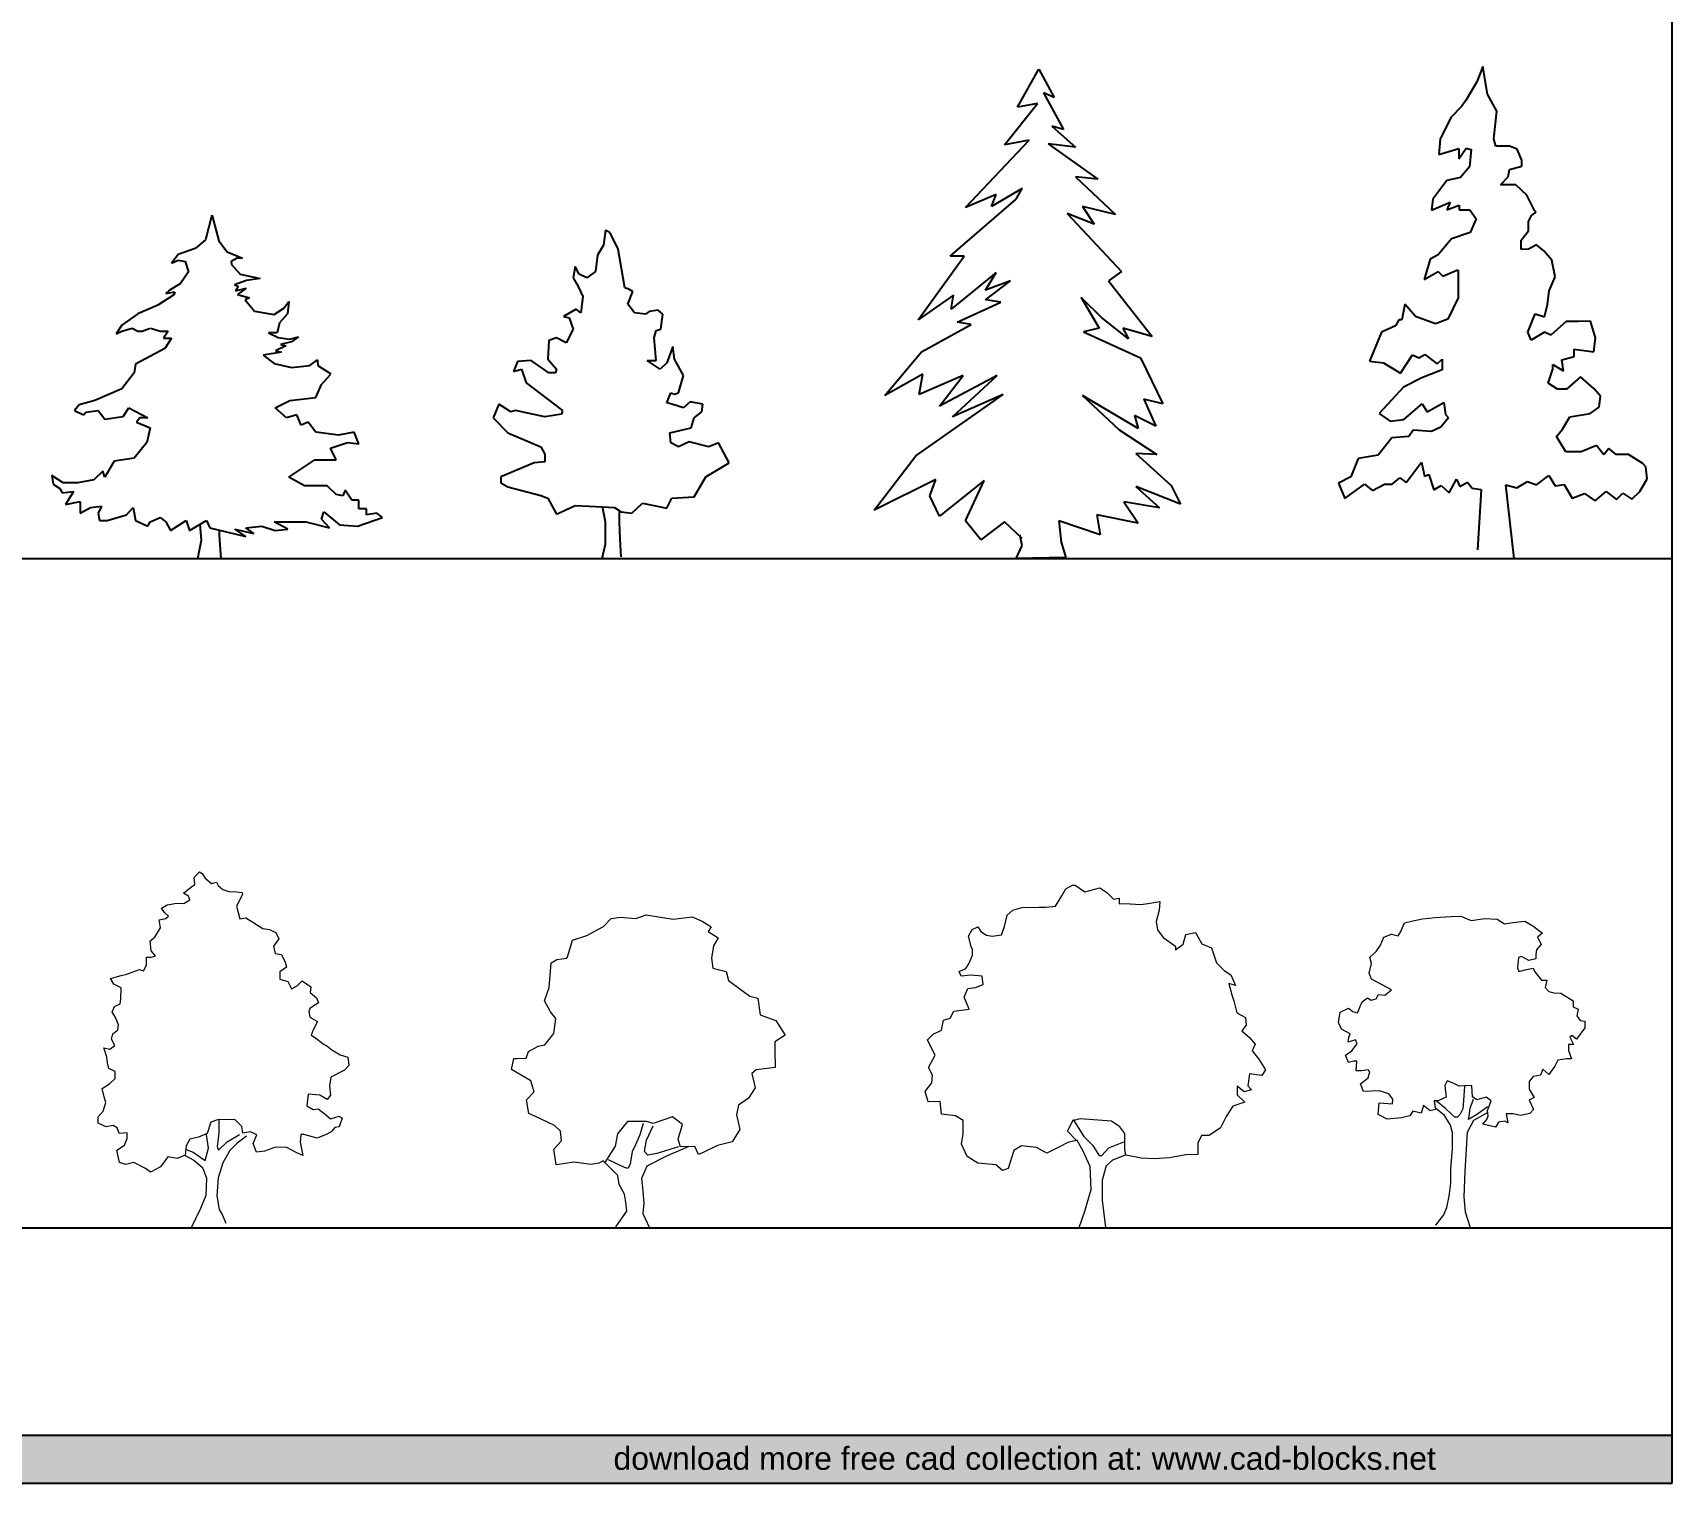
# Model space of a CAD drawing. Header units: millimetres. Extents: x 157249 to 320429, y 217580 to 295459.
# Drawn here: x 276411 to 320429, y 217580 to 256520 of the extents above; entities that cross this region are included whole.
import ezdxf

# ---------------------------------------------------------------- set-up
doc = ezdxf.new("R2010")
doc.units = ezdxf.units.MM
doc.layers.add('www.cad-blocks.net', color=7, linetype='Continuous')
doc.styles.get("Standard").update_dxf_attribs({"font": 'arial.ttf'})

# ---------------------------------------------------------------- blocks, each defined once
blk = doc.blocks.new('A$C7C416515')
for p, q in [((4293, 9224), (4118, 8556)), ((4302, 9200), (4476, 8530)), ((4118, 8556), (3846, 8323)), ((4476, 8530), (4703, 8239)), ((3391, 8168), (3210, 7935)), ((3210, 7935), (3391, 8013)), ((3846, 8323), (3391, 8168)), ((3391, 8013), (3573, 7974)), ((3573, 7974), (3664, 7702)), ((4703, 8239), (5118, 8067)), ((4971, 8067), (4810, 7981)), ((4810, 7981), (4824, 7896)), ((5118, 8067), (4971, 8067)), ((3664, 7702), (3452, 7391)), ((4824, 7896), (5051, 7638)), ((5051, 7638), (5587, 7518)), ((5587, 7518), (5225, 7467)), ((3270, 7081), (2846, 6809)), ((3149, 7197), (3058, 7120)), ((3058, 7120), (3301, 7159)), ((3452, 7391), (3149, 7197)), ((3301, 7159), (3270, 7081)), ((5225, 7467), (4904, 7347)), ((4904, 7347), (4998, 7312)), ((4998, 7312), (4931, 7192)), ((4931, 7192), (5212, 7261)), ((5212, 7261), (4984, 7089)), ((4984, 7089), (5306, 7003)), ((2846, 6809), (2301, 6576)), ((5306, 7003), (5185, 6952)), ((5185, 6952), (5440, 6643)), ((5440, 6643), (5961, 6557)), ((5961, 6557), (6229, 6729)), ((6229, 6729), (6363, 6900)), ((6350, 6815), (6323, 6574)), ((6363, 6900), (6350, 6815)), ((1877, 6266), (1726, 6033)), ((2301, 6576), (1877, 6266)), ((1877, 6110), (2150, 6188)), ((2150, 6188), (2301, 6110)), ((2422, 6110), (2634, 6188)), ((2650, 6192), (2907, 6110)), ((6109, 6334), (6042, 6060)), ((6323, 6574), (6109, 6334)), ((1726, 6033), (1877, 6110)), ((2301, 6110), (2422, 6110)), ((2907, 6110), (3119, 6110)), ((3119, 6110), (2998, 5916)), ((2998, 5916), (3210, 5916)), ((3210, 5916), (3028, 5645)), ((6042, 6060), (5814, 6060)), ((5814, 6060), (6069, 5940)), ((6069, 5940), (6376, 5888)), ((6430, 5819), (6135, 5751)), ((6135, 5751), (6283, 5717)), ((6376, 5888), (6617, 5957)), ((6617, 5957), (6430, 5819)), ((3028, 5645), (2241, 5218)), ((6162, 5545), (5667, 5459)), ((5667, 5459), (5961, 5236)), ((6283, 5717), (6002, 5579)), ((6002, 5579), (6162, 5545)), ((6925, 5185), (7126, 5339)), ((7126, 5339), (7139, 5185)), ((2210, 4985), (1877, 4558)), ((2241, 5218), (2210, 4985)), ((5961, 5236), (6430, 5133)), ((6430, 5133), (6925, 5185)), ((7139, 5185), (7487, 4962)), ((7237, 4674), (7479, 4946)), ((1877, 4558), (1151, 4247)), ((7085, 4325), (7237, 4674)), ((727, 4131), (606, 3975)), ((606, 3975), (848, 3859)), ((1151, 4247), (727, 4131)), ((908, 3937), (1242, 3975)), ((1242, 3975), (1423, 3742)), ((1908, 3820), (2059, 4053)), ((2059, 4053), (2574, 3781)), ((5995, 4053), (6389, 4247)), ((6298, 3781), (5995, 4053)), ((6389, 4247), (7085, 4325)), ((848, 3859), (908, 3937)), ((1423, 3742), (1908, 3820)), ((2362, 3781), (2271, 3665)), ((2271, 3665), (2634, 3510)), ((2574, 3781), (2362, 3781)), ((6571, 3859), (6298, 3781)), ((6692, 3587), (6571, 3859)), ((6874, 3665), (6692, 3587)), ((7085, 3393), (6874, 3665)), ((2544, 3121), (2210, 2694)), ((2634, 3510), (2544, 3121)), ((7691, 3315), (7085, 3393)), ((7479, 2966), (7933, 3121)), ((8115, 3393), (7691, 3315)), ((7933, 3121), (8236, 3083)), ((8236, 3083), (8115, 3393)), ((2210, 2694), (1665, 2617)), ((6359, 2190), (7055, 2656)), ((7055, 2656), (7631, 2656)), ((7631, 2656), (7479, 2966)), ((303, 2034), (0, 2228)), ((0, 2228), (30, 1996)), ((1363, 2345), (1120, 2112)), ((1423, 2190), (1363, 2345)), ((1665, 2617), (1423, 2190)), ((30, 1996), (212, 1879)), ((212, 1879), (272, 1763)), ((272, 1763), (575, 1802)), ((696, 2034), (303, 2034)), ((575, 1802), (363, 1452)), ((1120, 2112), (696, 2034)), ((6783, 1957), (6359, 2190)), ((7055, 1957), (6783, 1957)), ((7388, 1957), (7055, 1957)), ((7631, 1724), (7388, 1957)), ((7873, 1840), (7812, 1685)), ((8054, 1569), (7873, 1840)), ((363, 1452), (757, 1530)), ((757, 1530), (757, 1219)), ((757, 1219), (1030, 1374)), ((1030, 1374), (1332, 1413)), ((1332, 1413), (1242, 1219)), ((1998, 1180), (2180, 1374)), ((2180, 1374), (2241, 1025)), ((7812, 1685), (7631, 1724)), ((8236, 1569), (8054, 1569)), ((8236, 1336), (8236, 1569)), ((8448, 1336), (8236, 1336)), ((8448, 1180), (8448, 1336)), ((1242, 1219), (1272, 1025)), ((1272, 1025), (1484, 1025)), ((1484, 1025), (1998, 1180)), ((2241, 1025), (2574, 870)), ((2574, 870), (2634, 986)), ((2634, 986), (2907, 1103)), ((2907, 1103), (3058, 986)), ((3058, 986), (3179, 753)), ((3179, 753), (3603, 1025)), ((3603, 1025), (3694, 753)), ((3694, 753), (4148, 1025)), ((4010, 492), (3979, 914)), ((4148, 1025), (4239, 831)), ((6328, 792), (5965, 986)), ((5965, 986), (6813, 986)), ((6813, 986), (7449, 831)), ((7237, 1064), (7297, 1258)), ((7449, 831), (7237, 1064)), ((7297, 1258), (7721, 909)), ((7721, 909), (8206, 870)), ((8206, 870), (8872, 1103)), ((8721, 1219), (8448, 1180)), ((8872, 1103), (8721, 1219)), ((3914, 0), (4010, 492)), ((4239, 831), (5208, 598)), ((4496, 619), (4501, 767)), ((4545, 0), (4496, 619)), ((5208, 598), (4905, 792)), ((4905, 792), (5420, 676)), ((5208, 831), (5632, 870)), ((5420, 676), (5208, 831)), ((5632, 870), (5995, 753)), ((5995, 753), (6328, 792))]:
    blk.add_line(p, q)
blk = doc.blocks.new('A$C7A3D0619')
for p, q in [((3013, 8817), (2961, 8413)), ((3144, 8749), (3013, 8817)), ((2961, 8413), (2804, 8145)), ((3354, 8313), (3144, 8749)), ((2804, 8145), (2751, 7708)), ((3537, 7271), (3354, 8313)), ((2201, 7842), (2149, 7540)), ((2149, 7540), (2280, 7305)), ((2306, 7641), (2201, 7842)), ((2516, 7540), (2306, 7641)), ((2751, 7708), (2516, 7540)), ((2280, 7305), (2411, 7036)), ((3642, 7238), (3537, 7271)), ((3616, 6835), (3747, 7170)), ((3747, 7170), (3642, 7238)), ((2227, 6700), (1887, 6499)), ((2358, 6599), (2227, 6700)), ((2411, 7036), (2358, 6599)), ((3800, 6599), (3616, 6835)), ((4193, 6633), (4088, 6566)), ((4428, 6667), (4193, 6633)), ((4559, 6566), (4428, 6667)), ((1887, 6499), (2044, 6465)), ((2149, 6163), (1965, 5793)), ((2044, 6465), (2149, 6163)), ((4088, 6566), (3800, 6599)), ((4376, 6129), (4507, 6163)), ((4507, 6163), (4559, 6566)), ((1494, 5860), (1467, 5356)), ((1703, 5928), (1494, 5860)), ((1965, 5793), (1703, 5928)), ((4324, 5928), (4376, 6129)), ((4376, 5323), (4324, 5928)), ((655, 5289), (550, 5020)), ((1022, 5323), (655, 5289)), ((1494, 4987), (1022, 5323)), ((1467, 5356), (1703, 5088)), ((4481, 5088), (4140, 5323)), ((4140, 5323), (4376, 5323)), ((4821, 5692), (4664, 5256)), ((4874, 5356), (4821, 5692)), ((5110, 4920), (4874, 5356)), ((550, 5020), (760, 5088)), ((760, 5088), (891, 4718)), ((1677, 4987), (1494, 4987)), ((1703, 5088), (1677, 4987)), ((4664, 5256), (4481, 5088)), ((4979, 4449), (5110, 4920)), ((891, 4718), (1860, 3979)), ((4664, 4181), (4769, 4449)), ((4769, 4449), (4874, 4416)), ((4874, 4416), (4979, 4449)), ((157, 4147), (0, 3778)), ((472, 3945), (157, 4147)), ((603, 3979), (472, 3945)), ((1389, 3811), (603, 3979)), ((1860, 3979), (1834, 3878)), ((4795, 4147), (4664, 4181)), ((5110, 4046), (4795, 4147)), ((5293, 4214), (5110, 4046)), ((5634, 4147), (5293, 4214)), ((5608, 3945), (5634, 4147)), ((0, 3778), (393, 3374)), ((1834, 3878), (1389, 3811)), ((5319, 3509), (5398, 3778)), ((5398, 3778), (5608, 3945)), ((393, 3374), (1284, 3005)), ((4743, 3374), (5319, 3509)), ((4769, 3106), (4743, 3374)), ((4979, 3005), (4769, 3106)), ((5267, 3139), (4979, 3005)), ((5791, 3005), (5267, 3139)), ((6053, 3106), (5791, 3005)), ((6341, 2568), (6053, 3106)), ((1284, 3005), (1389, 2803)), ((1389, 2803), (1389, 2602)), ((1101, 2568), (210, 2199)), ((1389, 2602), (1101, 2568)), ((5712, 2199), (6341, 2568)), ((210, 2199), (210, 2031)), ((210, 2031), (393, 1930)), ((393, 1930), (1284, 1695)), ((5398, 1661), (5712, 2199)), ((1284, 1695), (1467, 1628)), ((1467, 1628), (1703, 1191)), ((1703, 1191), (2201, 1426)), ((2201, 1426), (2934, 1393)), ((2934, 1393), (3260, 1377)), ((3013, 989), (2935, 1392)), ((3260, 1377), (3440, 1259)), ((3721, 1224), (4009, 1493)), ((4009, 1493), (4664, 1359)), ((4664, 1359), (4795, 1628)), ((4795, 1628), (5398, 1661)), ((3013, 385), (3013, 989)), ((3380, 1292), (3380, 989)), ((3380, 989), (3406, 519)), ((3440, 1259), (3721, 1224)), ((3406, 519), (3433, 49)), ((2926, 0), (3013, 385))]:
    blk.add_line(p, q)
blk = doc.blocks.new('A$C0DF61462')
at = {"linetype": 'ByBlock'}
for p, q in [((3842, 12123), (4414, 13138)), ((4414, 13138), (4827, 12376)), ((4827, 12376), (4541, 12503)), ((4541, 12503), (5081, 11520)), ((3493, 11107), (4382, 12218)), ((4382, 12218), (3842, 12123)), ((4763, 11615), (5398, 11044)), ((5081, 11520), (4763, 11615)), ((2445, 9425), (4160, 11234)), ((4160, 11234), (3493, 11107)), ((4668, 11139), (6002, 10187)), ((5398, 11044), (4668, 11139)), ((5398, 10250), (6478, 9235)), ((6002, 10187), (5398, 10250)), ((3271, 9774), (2445, 9425)), ((3969, 9933), (3144, 9457)), ((3144, 9457), (3271, 9774)), ((3811, 9647), (3969, 9933)), ((2032, 8124), (3811, 9647)), ((5906, 8981), (5176, 9266)), ((5176, 9266), (6637, 7711)), ((5589, 9457), (5906, 8981)), ((6478, 9235), (5589, 9457)), ((1175, 6410), (2413, 8124)), ((2413, 8124), (2032, 8124)), ((3271, 7680), (2064, 6696)), ((2985, 7204), (3271, 7680)), ((6637, 7711), (6287, 7458)), ((2128, 7077), (1175, 6410)), ((2064, 6696), (2128, 7077)), ((2985, 6950), (3652, 7458)), ((3652, 7458), (2985, 7204)), ((6287, 7458), (7462, 5966)), ((2223, 6347), (3398, 6886)), ((3398, 6886), (2985, 6950)), ((5557, 7013), (6033, 6188)), ((6097, 6474), (5557, 7013)), ((1270, 5554), (2604, 6283)), ((2604, 6283), (2223, 6347)), ((6033, 6188), (5620, 6093)), ((6827, 5903), (6097, 6474)), ((6668, 6188), (6827, 5903)), ((7462, 5966), (6668, 6188)), ((5620, 6093), (7145, 5395)), ((286, 4379), (1270, 5554)), ((7145, 5395), (7748, 4157)), ((1302, 4951), (286, 4379)), ((1207, 4411), (1302, 4951)), ((2382, 4919), (1207, 4411)), ((1746, 4094), (2382, 4919)), ((3302, 4919), (1746, 4094)), ((2096, 3808), (3302, 4919)), ((1111, 2761), (3461, 4411)), ((3461, 4411), (2096, 3808)), ((5589, 4379), (6573, 3459)), ((7081, 3491), (5589, 4379)), ((7748, 4157), (7240, 4284)), ((7240, 4284), (7557, 3554)), ((6986, 3840), (7081, 3491)), ((7557, 3554), (6986, 3840)), ((6573, 3459), (7589, 2793)), ((0, 1301), (1111, 2761)), ((7018, 2824), (7970, 1968)), ((7589, 2793), (7018, 2824)), ((1651, 2126), (0, 1301)), ((1492, 1682), (1651, 2126)), ((2953, 2094), (1746, 1142)), ((2445, 1016), (2953, 2094)), ((7018, 1936), (7653, 1365)), ((8224, 1460), (7018, 1936)), ((7970, 1968), (8224, 1460)), ((1746, 1142), (1492, 1682)), ((6700, 1523), (7081, 952)), ((7653, 1365), (6700, 1523)), ((2858, 508), (2445, 1016)), ((3493, 984), (2858, 508)), ((3969, 539), (3493, 984)), ((4954, 1016), (5017, 444)), ((6065, 635), (4954, 1016)), ((5970, 1174), (6065, 635)), ((7081, 952), (5970, 1174)), ((3969, 349), (3906, 635)), ((5017, 444), (5144, 32)), ((3811, 0), (3969, 349)), ((5144, 32), (3811, 0))]:
    blk.add_line(p, q, dxfattribs=at)
blk = doc.blocks.new('A$C77DB43B6')
for p, q in [((3875, 13214), (3713, 12800)), ((3999, 12472), (3875, 13214)), ((3713, 12800), (3422, 12302)), ((4250, 12014), (3999, 12472)), ((3306, 12136), (3013, 11839)), ((3422, 12302), (3306, 12136)), ((4217, 11683), (4250, 12014)), ((3013, 11839), (2735, 11259)), ((4173, 11270), (4217, 11683)), ((2735, 11259), (2691, 10846)), ((2691, 10846), (3232, 11015)), ((3232, 11015), (3234, 10732)), ((3234, 10732), (3432, 11017)), ((3432, 11017), (3562, 10982)), ((4222, 11070), (4173, 11270)), ((4588, 11073), (4222, 11070)), ((4800, 10992), (4588, 11073)), ((3562, 10982), (3519, 10522)), ((4921, 10698), (4800, 10992)), ((4922, 10533), (4921, 10698)), ((2908, 10152), (2535, 9653)), ((3273, 10237), (2908, 10152)), ((3519, 10522), (3273, 10237)), ((4348, 10033), (4559, 10247)), ((4559, 10247), (4592, 10448)), ((4592, 10448), (4922, 10533)), ((4761, 10036), (4348, 10033)), ((5058, 9756), (4761, 10036)), ((5261, 9345), (5058, 9756)), ((2535, 9653), (2502, 9358)), ((2502, 9358), (2995, 9574)), ((2995, 9574), (2914, 9362)), ((2914, 9362), (3244, 9494)), ((3244, 9494), (3245, 9364)), ((3245, 9364), (3528, 9366)), ((3528, 9366), (3695, 9120)), ((5180, 9214), (5309, 9298)), ((5309, 9298), (5261, 9345)), ((3695, 9120), (3532, 8753)), ((5099, 9048), (5180, 9214)), ((5101, 8801), (5099, 9048)), ((3038, 8584), (2676, 8157)), ((3532, 8753), (3038, 8584)), ((4902, 8552), (5101, 8801)), ((4904, 8304), (4902, 8552)), ((5316, 8425), (5104, 8305)), ((5518, 8262), (5316, 8425)), ((2465, 8037), (2304, 7493)), ((2676, 8157), (2465, 8037)), ((5104, 8305), (4904, 8304)), ((5732, 8016), (5518, 8262)), ((5818, 7568), (5732, 8016)), ((2304, 7493), (2680, 7709)), ((2680, 7709), (2799, 7580)), ((2799, 7580), (3175, 7748)), ((3175, 7748), (3210, 7748)), ((3210, 7748), (3216, 7005)), ((5656, 7189), (5818, 7568)), ((5611, 6823), (5656, 7189)), ((1779, 6829), (1699, 6415)), ((2064, 6501), (1779, 6829)), ((3216, 7005), (2937, 6425)), ((5531, 6493), (5611, 6823)), ((1535, 6249), (1159, 6081)), ((1617, 6415), (1535, 6249)), ((1699, 6415), (1617, 6415)), ((2608, 6305), (2064, 6501)), ((2937, 6425), (2608, 6305)), ((5087, 6076), (5283, 6573)), ((5283, 6573), (5531, 6493)), ((6110, 6367), (5700, 5999)), ((6440, 6370), (6110, 6367)), ((6771, 6373), (6440, 6370)), ((6904, 5926), (6771, 6373)), ((1159, 6081), (835, 5300)), ((5171, 5865), (5087, 6076)), ((5535, 6080), (5171, 5865)), ((5700, 5999), (5535, 6080)), ((6860, 5548), (6904, 5926)), ((835, 5300), (1213, 5256)), ((1663, 4976), (1990, 5474)), ((1990, 5474), (2155, 5393)), ((2155, 5393), (2320, 5477)), ((2320, 5477), (2652, 5232)), ((2652, 5232), (2781, 5351)), ((2781, 5351), (2783, 5068)), ((6000, 5341), (6330, 5426)), ((6038, 5046), (6000, 5341)), ((6330, 5426), (6328, 5626)), ((6328, 5626), (6860, 5548)), ((1213, 5256), (1663, 4976)), ((2242, 4851), (1749, 4600)), ((2783, 5068), (2242, 4851)), ((5628, 4713), (5755, 5091)), ((5755, 5091), (5754, 5209)), ((5754, 5209), (6038, 5046)), ((6499, 4885), (6125, 4551)), ((6867, 4557), (6499, 4885)), ((1749, 4600), (1094, 3899)), ((5877, 4549), (5628, 4713)), ((6125, 4551), (5877, 4549)), ((7034, 4358), (6867, 4557)), ((1756, 3739), (2248, 4155)), ((2248, 4155), (2379, 3944)), ((2379, 3944), (2825, 4195)), ((2825, 4195), (2875, 3866)), ((6755, 3896), (7001, 4063)), ((7001, 4063), (7034, 4358)), ((1094, 3899), (1390, 3689)), ((1390, 3689), (1756, 3739)), ((2748, 3534), (2501, 3414)), ((2958, 3784), (2748, 3534)), ((2875, 3866), (2958, 3784)), ((6015, 3477), (6213, 3809)), ((6213, 3809), (6755, 3896)), ((1429, 3241), (1067, 2778)), ((1889, 3280), (1429, 3241)), ((2006, 3446), (1889, 3280)), ((2501, 3414), (2006, 3446)), ((5851, 3276), (6015, 3477)), ((6102, 2865), (5851, 3276)), ((525, 2691), (329, 2195)), ((1067, 2778), (525, 2691)), ((6515, 2868), (6102, 2865)), ((6927, 3036), (6515, 2868)), ((7129, 2790), (6927, 3036)), ((7257, 2956), (7129, 2790)), ((7459, 2793), (7257, 2956)), ((7789, 2795), (7459, 2793)), ((8169, 2551), (7789, 2795)), ((1816, 2041), (2225, 2587)), ((2225, 2587), (2310, 2210)), ((2310, 2210), (2428, 2258)), ((2428, 2258), (2561, 1846)), ((5319, 1986), (5647, 2236)), ((5647, 2236), (5815, 1954)), ((8252, 2469), (8169, 2551)), ((8290, 2139), (8252, 2469)), ((329, 2195), (0, 2027)), ((0, 2027), (168, 1615)), ((168, 1615), (696, 1997)), ((696, 1997), (910, 1833)), ((910, 1833), (1238, 2001)), ((1238, 2001), (1439, 2003)), ((1439, 2003), (1650, 2169)), ((1650, 2169), (1816, 2041)), ((2561, 1846), (2760, 1966)), ((2760, 1966), (2974, 1767)), ((2974, 1767), (3172, 2134)), ((3172, 2134), (3256, 1934)), ((3256, 1934), (3467, 2054)), ((3467, 2054), (3586, 1890)), ((3586, 1890), (3834, 1856)), ((3834, 1856), (3729, 240)), ((4721, 0), (4494, 1979)), ((4494, 1979), (4789, 1899)), ((4789, 1899), (5071, 2067)), ((5071, 2067), (5319, 1986)), ((5815, 1954), (6062, 1992)), ((6062, 1992), (6277, 1628)), ((6891, 1550), (7184, 1800)), ((7184, 1800), (7469, 1590)), ((7881, 1593), (8092, 1807)), ((8092, 1807), (8290, 2139)), ((6277, 1628), (6606, 1748)), ((6606, 1748), (6891, 1550)), ((7469, 1590), (7632, 1756)), ((7632, 1756), (7881, 1593))]:
    blk.add_line(p, q)
blk = doc.blocks.new('A$C761708C5')
at = {"lineweight": 0}
for p, q in [((2578, 9403), (2725, 9552)), ((2594, 9218), (2578, 9403)), ((2725, 9552), (2791, 9505)), ((2791, 9505), (2878, 9386)), ((2878, 9386), (3045, 9240)), ((3045, 9240), (3178, 9275)), ((3178, 9275), (3227, 9190)), ((2296, 8983), (2481, 9136)), ((2430, 8903), (2296, 8983)), ((2464, 8803), (2430, 8903)), ((2481, 9136), (2594, 9218)), ((3227, 9190), (3346, 9076)), ((3346, 9076), (3513, 9025)), ((3513, 9025), (3713, 9013)), ((3713, 9013), (3865, 8995)), ((3880, 8947), (3716, 8628)), ((3865, 8995), (3880, 8947)), ((1701, 8579), (1852, 8665)), ((1787, 8465), (1701, 8579)), ((1888, 8366), (1787, 8465)), ((1822, 8299), (1888, 8366)), ((1852, 8665), (2118, 8715)), ((2118, 8715), (2299, 8702)), ((2299, 8702), (2464, 8803)), ((3716, 8628), (3804, 8296)), ((1526, 7798), (1672, 8046)), ((1637, 8264), (1822, 8299)), ((1672, 8046), (1637, 8264)), ((3804, 8296), (3970, 8316)), ((3970, 8316), (4152, 8199)), ((4152, 8199), (4419, 8034)), ((4419, 8034), (4605, 8002)), ((4605, 8002), (4772, 7923)), ((1394, 7697), (1526, 7798)), ((1429, 7431), (1394, 7697)), ((4854, 7757), (4708, 7556)), ((4708, 7556), (4757, 7357)), ((4772, 7923), (4854, 7757)), ((1215, 6897), (1299, 7045)), ((1297, 7263), (1430, 7265)), ((1299, 7045), (1297, 7263)), ((1544, 7299), (1429, 7431)), ((1430, 7265), (1544, 7299)), ((4757, 7357), (4924, 7339)), ((4924, 7339), (5025, 7126)), ((5025, 7126), (5060, 6993)), ((337, 6690), (617, 6773)), ((419, 6539), (337, 6690)), ((617, 6773), (769, 6808)), ((769, 6808), (916, 6861)), ((916, 6861), (1115, 6929)), ((1115, 6929), (1215, 6897)), ((5060, 6993), (4880, 6873)), ((4880, 6873), (4881, 6674)), ((4881, 6674), (5096, 6609)), ((5096, 6609), (5197, 6410)), ((5349, 6497), (5481, 6631)), ((5481, 6631), (5715, 6466)), ((619, 6441), (419, 6539)), ((607, 6141), (619, 6441)), ((5197, 6410), (5349, 6497)), ((5715, 6466), (5697, 6314)), ((5697, 6314), (5865, 6168)), ((5865, 6168), (5918, 6035)), ((377, 5792), (443, 5940)), ((478, 5627), (377, 5792)), ((443, 5940), (589, 6008)), ((589, 6008), (607, 6141)), ((5686, 5881), (5654, 5800)), ((5654, 5800), (5688, 5648)), ((5918, 6035), (5686, 5881)), ((396, 5208), (528, 5309)), ((546, 5442), (478, 5627)), ((528, 5309), (546, 5442)), ((5688, 5648), (5889, 5536)), ((5771, 5316), (5725, 5169)), ((5889, 5536), (5771, 5316)), ((319, 4793), (451, 4894)), ((364, 5060), (396, 5208)), ((451, 4894), (364, 5060)), ((5725, 5169), (5806, 5117)), ((5806, 5117), (6074, 4919)), ((6074, 4919), (6141, 4887)), ((6141, 4887), (6275, 4774)), ((235, 4574), (152, 4825)), ((152, 4825), (319, 4793)), ((255, 4427), (235, 4574)), ((289, 4275), (255, 4427)), ((6275, 4774), (6495, 4642)), ((6495, 4642), (6709, 4577)), ((6709, 4577), (6730, 4359)), ((456, 4196), (289, 4275)), ((307, 3862), (458, 4010)), ((458, 4010), (456, 4196)), ((6247, 4041), (6216, 3808)), ((6612, 4225), (6247, 4041)), ((6730, 4359), (6612, 4225)), ((108, 3741), (307, 3862)), ((162, 3509), (108, 3741)), ((5638, 3585), (5607, 3271)), ((5952, 3554), (5638, 3585)), ((6152, 3442), (5952, 3554)), ((6237, 3556), (6152, 3442)), ((6216, 3808), (6237, 3556)), ((0, 2975), (132, 3128)), ((132, 3128), (211, 3362)), ((211, 3362), (162, 3509)), ((5607, 3271), (5774, 3172)), ((5774, 3172), (5907, 3188)), ((5907, 3188), (6108, 3037)), ((1, 2809), (0, 2975)), ((216, 2711), (1, 2809)), ((401, 2745), (216, 2711)), ((516, 2680), (401, 2745)), ((569, 2528), (516, 2680)), ((3029, 2832), (2932, 2532)), ((3209, 2900), (3029, 2832)), ((3675, 2904), (3209, 2900)), ((3242, 2901), (3245, 2535)), ((3862, 2720), (3675, 2904)), ((3882, 2540), (3862, 2720)), ((6108, 3037), (6242, 2924)), ((6242, 2924), (6474, 2993)), ((6358, 2692), (6259, 2573)), ((6476, 2707), (6358, 2692)), ((6474, 2993), (6555, 2941)), ((6555, 2941), (6476, 2707)), ((506, 2081), (705, 2215)), ((783, 2549), (569, 2528)), ((705, 2215), (784, 2397)), ((784, 2397), (783, 2549)), ((2467, 2377), (2369, 2195)), ((2700, 2431), (2467, 2377)), ((2932, 2532), (2700, 2431)), ((2968, 2133), (2913, 2499)), ((3245, 2535), (3201, 2183)), ((3235, 2083), (3466, 2304)), ((3466, 2304), (3797, 2506)), ((3732, 2272), (3534, 2071)), ((3983, 2455), (3732, 2272)), ((4096, 2575), (3882, 2540)), ((4263, 2490), (4096, 2575)), ((4165, 2257), (4263, 2490)), ((4252, 2024), (4165, 2257)), ((5447, 2500), (5429, 2300)), ((5429, 2300), (5498, 1934)), ((5527, 2500), (5447, 2500)), ((5880, 2403), (5527, 2500)), ((6126, 2505), (5880, 2403)), ((6259, 2573), (6126, 2505)), ((575, 1748), (506, 2081)), ((1872, 1906), (1674, 1638)), ((2119, 1860), (1872, 1906)), ((2337, 1943), (2119, 1860)), ((2318, 1943), (2571, 1812)), ((2369, 2195), (2337, 1943)), ((2369, 2095), (2551, 2030)), ((2551, 2030), (2871, 1800)), ((2571, 1812), (2806, 1614)), ((2871, 1800), (2968, 2133)), ((3201, 2183), (3235, 2083)), ((3534, 2071), (3351, 1737)), ((4466, 2059), (4252, 2024)), ((4765, 2162), (4466, 2059)), ((5064, 2150), (4765, 2162)), ((5317, 2019), (5064, 2150)), ((5498, 1934), (5317, 2019)), ((742, 1698), (575, 1748)), ((956, 1751), (742, 1698)), ((1275, 1588), (956, 1751)), ((1409, 1489), (1275, 1588)), ((1674, 1638), (1409, 1489)), ((2806, 1614), (2908, 1334)), ((2908, 1334), (2892, 868)), ((3221, 1337), (3192, 852)), ((3351, 1737), (3221, 1337)), ((2748, 515), (2500, 0)), ((2892, 868), (2748, 515)), ((3192, 852), (3247, 486)), ((3247, 486), (3329, 354)), ((3329, 354), (3431, 121))]:
    blk.add_line(p, q, dxfattribs=at)
blk = doc.blocks.new('A$C56FD5B15')
at = {"lineweight": 0}
for p, q in [((3338, 8302), (3613, 8399)), ((3613, 8399), (4336, 8284)), ((2018, 7845), (2472, 8089)), ((2472, 8089), (2676, 8297)), ((2676, 8297), (2917, 8333)), ((2917, 8333), (3338, 8302)), ((4336, 8284), (4851, 8348)), ((4851, 8348), (5119, 8230)), ((5119, 8230), (5360, 8077)), ((5360, 8077), (5275, 7956)), ((5275, 7956), (5543, 7778)), ((1515, 7299), (1632, 7721)), ((1632, 7721), (2018, 7845)), ((5425, 7570), (5367, 7235)), ((5543, 7778), (5425, 7570)), ((1038, 6780), (1061, 7115)), ((1061, 7115), (1215, 7202)), ((1215, 7202), (1481, 7239)), ((1481, 7239), (1515, 7299)), ((5367, 7235), (5404, 6969)), ((1006, 6453), (1038, 6780)), ((5404, 6969), (5765, 6877)), ((5765, 6877), (5827, 6637)), ((5827, 6637), (6398, 6220)), ((888, 6091), (1006, 6453)), ((6398, 6220), (6614, 6161)), ((1045, 5791), (888, 6091)), ((1193, 5612), (1045, 5791)), ((6614, 6161), (6677, 5715)), ((1136, 5216), (1193, 5612)), ((6677, 5715), (7100, 5563)), ((7100, 5563), (7343, 5170)), ((452, 4729), (717, 4877)), ((717, 4877), (897, 4913)), ((897, 4913), (1136, 5216)), ((7343, 5170), (7070, 4987)), ((7070, 4987), (7072, 4746)), ((0, 4244), (58, 4545)), ((58, 4545), (152, 4546)), ((152, 4546), (393, 4548)), ((393, 4548), (452, 4729)), ((7072, 4746), (7075, 4299)), ((518, 3947), (0, 4244)), ((6568, 4235), (6449, 4140)), ((6449, 4140), (6538, 3753)), ((7075, 4299), (6568, 4235)), ((402, 3430), (606, 3647)), ((606, 3647), (518, 3947)), ((6538, 3753), (6359, 3477)), ((465, 3070), (402, 3430)), ((6094, 3294), (6036, 3027)), ((6359, 3477), (6094, 3294)), ((646, 2985), (465, 3070)), ((1155, 2748), (646, 2985)), ((1311, 2595), (1155, 2748)), ((3115, 2850), (2842, 2521)), ((3622, 2854), (3115, 2850)), ((3536, 2793), (3444, 2491)), ((3803, 2795), (3622, 2854)), ((3626, 2346), (3803, 2735)), ((4317, 2979), (3803, 2795)), ((4594, 2775), (4317, 2979)), ((4477, 2379), (4594, 2775)), ((6036, 3027), (6125, 2633)), ((1134, 2112), (1339, 2329)), ((1339, 2329), (1311, 2595)), ((2842, 2521), (2784, 2185)), ((3444, 2491), (3300, 2163)), ((3568, 2045), (3626, 2346)), ((4538, 2173), (4477, 2379)), ((5527, 2207), (5141, 2023)), ((5922, 2304), (5527, 2207)), ((6125, 2633), (5922, 2304)), ((1198, 1691), (1134, 2112)), ((2461, 1796), (2341, 1735)), ((2548, 1702), (2461, 1796)), ((2784, 2185), (2504, 1749)), ((3030, 1620), (2607, 1823)), ((3241, 2043), (3184, 1707)), ((3300, 2163), (3241, 2043)), ((3663, 1951), (3568, 2045)), ((4179, 1930), (3631, 1650)), ((3904, 1988), (3663, 1951)), ((4478, 2173), (3904, 1988)), ((4745, 2175), (4179, 1930)), ((4925, 2176), (4538, 2173)), ((5021, 1962), (4925, 2176)), ((5141, 2023), (5021, 1962)), ((1679, 1755), (1198, 1691)), ((2126, 1699), (1679, 1755)), ((2341, 1735), (2126, 1699)), ((2851, 1403), (2548, 1702)), ((2887, 1163), (2851, 1403)), ((3124, 1586), (3030, 1620)), ((3184, 1707), (3124, 1586)), ((3631, 1650), (3488, 1322)), ((3488, 1322), (3515, 1082)), ((3035, 897), (2887, 1163)), ((3071, 683), (3035, 897)), ((3515, 1082), (3553, 661)), ((2801, 19), (3099, 442)), ((3099, 442), (3071, 683)), ((3553, 661), (3521, 385)), ((3521, 385), (3704, 0))]:
    blk.add_line(p, q, dxfattribs=at)
blk = doc.blocks.new('A$C52005463')
at = {"lineweight": 0}
for p, q in [((3505, 8634), (3678, 8912)), ((3678, 8912), (3778, 9095)), ((3778, 9095), (3960, 9198)), ((3960, 9198), (4032, 9199)), ((4032, 9199), (4289, 9019)), ((4289, 9019), (4695, 9124)), ((4695, 9124), (4878, 9002)), ((4878, 9002), (5062, 8821)), ((5062, 8821), (5214, 8851)), ((5214, 8851), (5215, 8699)), ((2134, 8085), (2205, 8391)), ((2205, 8391), (2356, 8523)), ((2356, 8523), (2611, 8598)), ((2611, 8598), (3069, 8602)), ((3069, 8602), (3251, 8603)), ((3251, 8603), (3505, 8634)), ((5215, 8699), (5368, 8700)), ((5368, 8700), (5798, 8674)), ((5798, 8674), (5979, 8705)), ((5979, 8705), (6307, 8758)), ((6287, 8525), (6209, 8219)), ((6307, 8758), (6287, 8525)), ((1168, 7823), (1269, 8005)), ((1269, 8005), (1421, 8079)), ((1421, 8079), (1495, 7956)), ((1495, 7956), (1648, 7855)), ((2056, 7859), (2134, 8085)), ((6209, 8219), (6240, 7993)), ((6240, 7993), (6394, 7791)), ((1243, 7547), (1168, 7823)), ((1273, 7467), (1243, 7547)), ((1648, 7855), (1801, 7828)), ((1801, 7828), (2056, 7859)), ((6394, 7791), (6724, 7560)), ((6724, 7459), (6927, 7613)), ((6724, 7560), (6724, 7459)), ((6927, 7613), (7005, 7868)), ((7005, 7868), (7259, 7921)), ((7259, 7921), (7311, 7849)), ((7311, 7849), (7436, 7617)), ((7436, 7617), (7692, 7517)), ((7692, 7517), (7826, 7111)), ((1095, 6956), (1174, 7088)), ((1174, 7088), (1274, 7314)), ((1274, 7314), (1273, 7467)), ((7826, 7111), (8031, 6908)), ((921, 6882), (1095, 6956)), ((973, 6751), (921, 6882)), ((1227, 6782), (973, 6751)), ((1533, 6756), (1227, 6782)), ((1557, 6530), (1533, 6756)), ((8031, 6908), (8207, 6786)), ((8207, 6786), (8340, 6503)), ((1050, 6191), (1150, 6425)), ((1184, 5865), (1050, 6191)), ((1150, 6425), (1354, 6448)), ((1354, 6448), (1557, 6530)), ((8340, 6503), (8158, 6553)), ((8158, 6553), (8240, 6248)), ((8240, 6248), (8293, 6095)), ((676, 5628), (776, 5811)), ((776, 5811), (1184, 5865)), ((8293, 6095), (8368, 5768)), ((8368, 5768), (8602, 5639)), ((221, 5195), (446, 5299)), ((446, 5299), (494, 5576)), ((494, 5576), (676, 5628)), ((8625, 5436), (8503, 5282)), ((8602, 5639), (8625, 5436)), ((69, 5041), (221, 5195)), ((195, 4780), (69, 5041)), ((8503, 5282), (8708, 5109)), ((8708, 5109), (8862, 4928)), ((8862, 4928), (8783, 4745)), ((97, 4299), (276, 4628)), ((276, 4628), (195, 4780)), ((8783, 4745), (8967, 4521)), ((8967, 4521), (9144, 4239)), ((200, 4096), (97, 4299)), ((180, 3892), (200, 4096)), ((8715, 4133), (8667, 3806)), ((9043, 4085), (8715, 4133)), ((9144, 4239), (9043, 4085)), ((0, 3658), (180, 3892)), ((82, 3382), (0, 3658)), ((8566, 3652), (8383, 3803)), ((8383, 3803), (8385, 3570)), ((8385, 3570), (8590, 3368)), ((8770, 3704), (8566, 3652)), ((8667, 3806), (8770, 3704)), ((410, 3384), (82, 3382)), ((441, 3050), (410, 3384)), ((8264, 3264), (8084, 2986)), ((8590, 3368), (8264, 3264)), ((820, 3002), (441, 3050)), ((1025, 2880), (820, 3002)), ((1028, 2523), (1025, 2880)), ((3958, 2873), (3829, 2596)), ((4162, 2926), (3958, 2873)), ((3980, 2903), (4267, 2447)), ((5006, 2860), (4162, 2926)), ((5233, 2709), (5006, 2860)), ((5366, 2528), (5233, 2709)), ((7934, 2679), (7629, 2473)), ((8084, 2986), (7934, 2679)), ((979, 2239), (1028, 2523)), ((1134, 1913), (979, 2239)), ((3832, 2290), (3578, 2157)), ((3829, 2596), (4064, 2343)), ((4064, 2343), (3832, 2290)), ((4064, 2365), (4241, 2061)), ((4267, 2447), (4495, 2215)), ((4495, 2215), (4679, 1940)), ((4932, 2146), (5338, 2302)), ((5367, 2302), (5366, 2528)), ((5369, 2098), (5367, 2302)), ((7426, 2471), (7325, 2267)), ((7325, 2267), (7328, 1961)), ((7629, 2473), (7426, 2471)), ((1420, 1733), (1134, 1913)), ((2385, 2075), (2236, 1586)), ((2588, 2200), (2385, 2075)), ((2996, 2153), (2588, 2200)), ((3274, 2002), (2996, 2153)), ((3578, 2157), (3274, 2002)), ((4241, 2061), (4426, 1654)), ((4679, 1940), (4752, 1941)), ((4752, 1941), (4932, 2146)), ((5036, 1812), (4863, 1658)), ((5370, 1946), (5036, 1812)), ((5392, 1946), (5369, 2098)), ((5800, 1869), (5392, 1946)), ((6157, 1850), (5800, 1869)), ((6564, 1875), (6157, 1850)), ((7000, 1958), (6564, 1875)), ((7328, 1961), (7000, 1958)), ((1900, 1686), (1420, 1733)), ((2084, 1534), (1900, 1686)), ((2236, 1586), (2084, 1534)), ((4426, 1654), (4453, 1021)), ((4863, 1658), (4757, 1279)), ((4453, 1021), (4283, 431)), ((4757, 1279), (4761, 740)), ((4761, 740), (4847, 6)), ((4283, 431), (4134, 0))]:
    blk.add_line(p, q, dxfattribs=at)
blk = doc.blocks.new('A$C17E72999')
at = {"lineweight": 0}
for p, q in [((1605, 7835), (1668, 7931)), ((1668, 7931), (1776, 8189)), ((1776, 8189), (2001, 8237)), ((2001, 8237), (2257, 8289)), ((2257, 8289), (2596, 8324)), ((2596, 8324), (3027, 8359)), ((3027, 8359), (3288, 8361)), ((3288, 8361), (3560, 8249)), ((3560, 8249), (3931, 8302)), ((3931, 8302), (4265, 8287)), ((4265, 8287), (4459, 8160)), ((4459, 8160), (4683, 8194)), ((4683, 8194), (5004, 8228)), ((5004, 8228), (5216, 8101)), ((5216, 8101), (5474, 7911)), ((1012, 7413), (1125, 7588)), ((1125, 7588), (1220, 7800)), ((1220, 7800), (1426, 7879)), ((1426, 7879), (1605, 7835)), ((5445, 7608), (5317, 7460)), ((5474, 7911), (5347, 7800)), ((5347, 7800), (5445, 7608)), ((824, 6834), (886, 7091)), ((839, 7265), (1012, 7413)), ((886, 7091), (839, 7265)), ((4838, 7250), (4808, 6975)), ((4915, 7283), (4838, 7250)), ((5109, 7170), (4915, 7283)), ((5301, 7222), (5109, 7170)), ((5317, 7460), (5300, 7332)), ((5300, 7332), (5301, 7222)), ((890, 6674), (824, 6834)), ((1309, 6452), (890, 6674)), ((4808, 6975), (4840, 6879)), ((4840, 6879), (5046, 6931)), ((5046, 6931), (5225, 6964)), ((5225, 6964), (5272, 6868)), ((5272, 6868), (5452, 6645)), ((5452, 6645), (5594, 6646)), ((5594, 6646), (5550, 6453)), ((638, 6062), (783, 6173)), ((783, 6173), (880, 6110)), ((1008, 6143), (1072, 6258)), ((1072, 6258), (1246, 6241)), ((1246, 6241), (1424, 6389)), ((1424, 6389), (1309, 6452)), ((5550, 6453), (5647, 6339)), ((5647, 6339), (5789, 6308)), ((5789, 6308), (5968, 6296)), ((5968, 6296), (6305, 6088)), ((0, 5511), (48, 5782)), ((48, 5782), (272, 5898)), ((272, 5898), (383, 5803)), ((383, 5803), (512, 5772)), ((512, 5772), (638, 6062)), ((880, 6110), (1008, 6143)), ((6305, 6088), (6305, 6042)), ((6305, 6042), (6306, 5927)), ((6306, 5927), (6435, 5864)), ((6435, 5864), (6404, 5690)), ((84, 5333), (0, 5511)), ((310, 5206), (84, 5333)), ((6618, 5370), (6395, 5061)), ((6404, 5690), (6488, 5562)), ((6488, 5562), (6616, 5545)), ((6616, 5545), (6618, 5370)), ((261, 4981), (278, 5110)), ((453, 5047), (261, 4981)), ((278, 5110), (310, 5206)), ((359, 4744), (504, 4937)), ((504, 4937), (453, 5047)), ((6314, 4919), (6172, 4918)), ((6172, 4918), (6173, 4757)), ((6266, 5157), (6216, 5111)), ((6216, 5111), (6314, 4919)), ((6395, 5061), (6266, 5157)), ((186, 4628), (359, 4744)), ((265, 4436), (186, 4628)), ((412, 4469), (265, 4436)), ((490, 4470), (412, 4469)), ((478, 4213), (490, 4470)), ((5886, 4498), (5805, 4337)), ((6124, 4532), (5886, 4498)), ((6253, 4533), (6124, 4532)), ((6173, 4757), (6253, 4533)), ((620, 4214), (478, 4213)), ((591, 3861), (800, 4023)), ((799, 4234), (620, 4214)), ((845, 4183), (799, 4234)), ((800, 4023), (845, 4183)), ((5229, 4057), (5120, 3928)), ((5422, 4091), (5229, 4057)), ((5485, 4252), (5422, 4091)), ((5646, 4111), (5485, 4252)), ((5741, 4240), (5646, 4111)), ((5805, 4337), (5741, 4240)), ((675, 3655), (591, 3861)), ((1092, 3672), (675, 3655)), ((1349, 3596), (1092, 3672)), ((1460, 3450), (1349, 3596)), ((2919, 3943), (2856, 3814)), ((2856, 3814), (2891, 3507)), ((3080, 3880), (2919, 3943)), ((3241, 3803), (3080, 3880)), ((3548, 3820), (3241, 3803)), ((3388, 3804), (3359, 3415)), ((3581, 3806), (3548, 3820)), ((3597, 3513), (3581, 3806)), ((5120, 3928), (5122, 3722)), ((5122, 3722), (5252, 3494)), ((1065, 3043), (1094, 3351)), ((1094, 3351), (1448, 3322)), ((1448, 3322), (1460, 3450)), ((1995, 3133), (1913, 3004)), ((2220, 3071), (1995, 3133)), ((2283, 3278), (2220, 3071)), ((2458, 3137), (2283, 3278)), ((2604, 3170), (2458, 3137)), ((2667, 3409), (2570, 3408)), ((2570, 3408), (2604, 3170)), ((2844, 3012), (2618, 3202)), ((2875, 3204), (2635, 3395)), ((2891, 3507), (2667, 3409)), ((3023, 3059), (2875, 3204)), ((3342, 3190), (3266, 3047)), ((3359, 3415), (3342, 3190)), ((3505, 2985), (3535, 3210)), ((3535, 3210), (3629, 3449)), ((3712, 3436), (3597, 3513)), ((3634, 2889), (4017, 3099)), ((3968, 3502), (3712, 3436)), ((4002, 3245), (3729, 3051)), ((4097, 3407), (3968, 3502)), ((4003, 3149), (4097, 3407)), ((4018, 3002), (4003, 3149)), ((5252, 3494), (5124, 3428)), ((5124, 3428), (5236, 3172)), ((5236, 3172), (5141, 3062)), ((1304, 2917), (1065, 3043)), ((1689, 2952), (1304, 2917)), ((1913, 3004), (1689, 2952)), ((3007, 2756), (2844, 3012)), ((3059, 2546), (3007, 2756)), ((3120, 2963), (3023, 3059)), ((3198, 2964), (3120, 2963)), ((3266, 3047), (3198, 2964)), ((3462, 2567), (3634, 2889)), ((3729, 3051), (3491, 2902)), ((3491, 2902), (3505, 2985)), ((3878, 2777), (3987, 2906)), ((4213, 2701), (3878, 2777)), ((3987, 2906), (4018, 3002)), ((4294, 2830), (4213, 2701)), ((4468, 2864), (4294, 2830)), ((4551, 2814), (4468, 2864)), ((4678, 3058), (4499, 3057)), ((4499, 3057), (4551, 2814)), ((4885, 3009), (4678, 3058)), ((5141, 3062), (4885, 3009)), ((3062, 2128), (3059, 2546)), ((3406, 1507), (3462, 2567)), ((3016, 1582), (3062, 2128)), ((3019, 1183), (3016, 1582)), ((3379, 833), (3406, 1507)), ((2976, 844), (3019, 1183)), ((2833, 347), (2914, 541)), ((2914, 541), (2976, 844)), ((3415, 416), (3379, 833)), ((2610, 71), (2833, 347)), ((3546, 0), (3415, 416))]:
    blk.add_line(p, q, dxfattribs=at)
blk = doc.blocks.new('FORMAT')
at = {"layer": 'www.cad-blocks.net', "true_color": 0x546d8e}
h = blk.add_hatch(color=155, dxfattribs=at)
h.set_gradient(color1=(68, 68, 68), color2=(84, 109, 142), tint=1)
h.paths.add_polyline_path([(164707, 218873), (164707, 217580), (320429, 217580), (320429, 218873)])
at = {"layer": 'www.cad-blocks.net', "color": 155, "true_color": 0x546d8e}
for p, q in [((320429, 217580), (320429, 295459)), ((164578, 242402), (320429, 242402)), ((164707, 224440), (320429, 224440)), ((164707, 218873), (320429, 218873)), ((164707, 218873), (320429, 218873)), ((164707, 217580), (320429, 217580))]:
    blk.add_line(p, q, dxfattribs=at)
at = {"layer": 'www.cad-blocks.net', "insert": (292002, 218554), "char_height": 614.25, "attachment_point": 1}
blk.add_mtext_dynamic_manual_height_columns('{\\C255;\\c16777215;download more free cad collection at: www.cad-blocks.net}', width=45138.16, gutter_width=12.5, heights=[0], dxfattribs=at)

msp = doc.modelspace()

# ---------------------------------------------------------------- block references
for name, p in [('A$C0DF61462', (299006, 242402)), ('A$C77DB43B6', (311468, 242402)), ('A$C7C416515', (276927, 242402)), ('A$C7A3D0619', (288771, 242402)), ('A$C761708C5', (278165, 224440)), ('A$C52005463', (300367, 224440)), ('A$C56FD5B15', (289266, 224440)), ('A$C17E72999', (311468, 224440))]:
    msp.add_blockref(name, p)
at = {"layer": 'www.cad-blocks.net'}
msp.add_blockref('FORMAT', (0, 0), dxfattribs=at)

doc.saveas('drawing.dxf')
